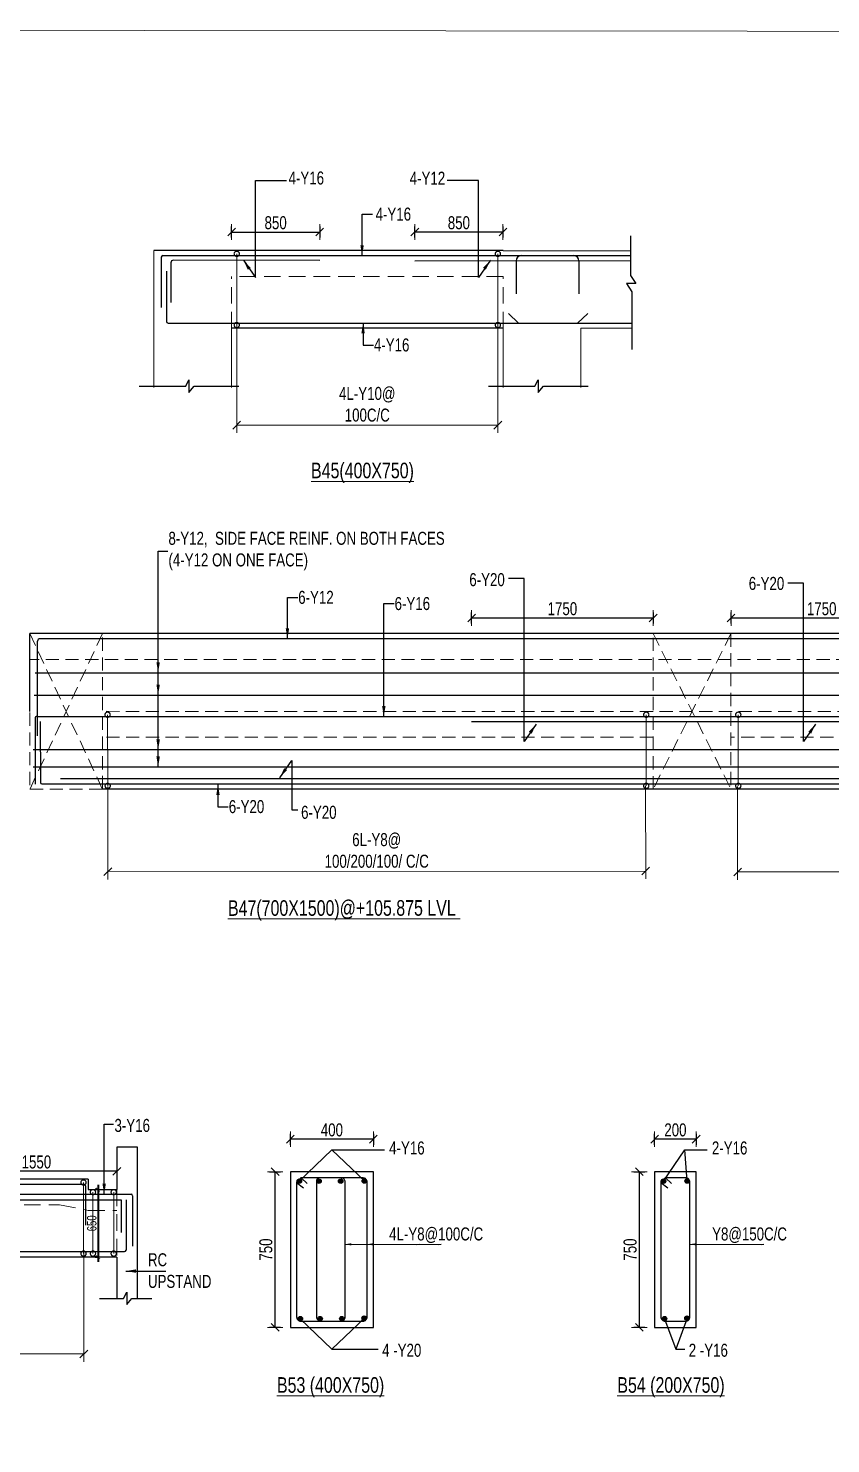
# Model space of a CAD drawing. Header units: millimetres. Extents: x 24879 to 98673, y 1890 to 33226.
# Drawn here: x 83037 to 90771, y 19582 to 33226 of the extents above; entities that cross this region are included whole.
import ezdxf

# ---------------------------------------------------------------- set-up
doc = ezdxf.new("R2010")
doc.units = ezdxf.units.MM
for name, pattern in [('CONTINOUS', [0]), ('CONTINU', [0]), ('HIDDEN', [9.525, 6.35, -3.175])]:
    doc.linetypes.add(name, pattern=pattern)
for name, color, linetype in [('-S-ARROW', 253, 'Continuous'), ('-S-DIM', 3, 'Continuous'), ('-S-MISC', 8, 'Continuous'), ('-STR-BEAM', 4, 'CONTINU'), ('-STR-REINF', 3, 'Continuous'), ('-STR-TEXT', 6, 'Continuous'), ('BEAM', 7, 'Continuous'), ('dim', 8, 'Continuous'), ('rein', 3, 'Continuous'), ('Text', 6, 'Continuous')]:
    doc.layers.add(name, color=color, linetype=linetype)
for name, color, linetype, lineweight in [('-S-STIRUP', 11, 'Continuous', 9), ('-STR-COLUMN', 5, 'HIDDEN', 13), ('-STR-RF-DIM', 252, 'CONTINOUS', 20), ('Elevation-1', 41, 'Continuous', 20), ('S-BEAM-IDEN', 2, 'Continuous', 9), ('SEC TEXT', 9, 'Continuous', 18), ('SLAB LINE', 254, 'HIDDEN', 20), ('STR-BEAM', 2, 'CONTINOUS', 18), ('Wall', 2, 'Continuous', 40)]:
    doc.layers.add(name, color=color, linetype=linetype, lineweight=lineweight)
doc.styles.add('BEAM-LS', font='romans.shx', dxfattribs={"width": 0.8})
doc.styles.add('EL', font='swisscl.ttf')
doc.styles.add('SOBHA', font='swisscl.ttf')
doc.styles.add('sobha.sed', font='swisscl.ttf')
doc.dimstyles.new('S-25', dxfattribs={"dimscale": 25, "dimtxt": 2.5, "dimasz": 1.5, "dimexe": 0.25, "dimexo": 0.5, "dimgap": 0.1, "dimtad": 0, "dimdec": 0, "dimrnd": 0.0005, "dimzin": 0, "dimdsep": 46, "dimtxsty": 'SOBHA', "dimblk": 'OBLIQUE', "dimcen": 0.09, "dimclrd": 8, "dimclre": 8, "dimclrt": 6, "dimadec": 0, "dimazin": 0, "dimtfac": 1, "dimtdec": 0, "dimtofl": 0, "dimtmove": 0, "dimatfit": 3, "dimfxl": 0.18, "dimtolj": 1, "dimtzin": 0, "dimlwd": -1, "dimlwe": -1, "dimarcsym": 0})
doc.dimstyles.new('S-25L', dxfattribs={"dimscale": 25, "dimtxt": 2.5, "dimasz": 2.5, "dimexe": 1.5, "dimexo": 1.5, "dimgap": 0.2, "dimtad": 0, "dimdec": 0, "dimrnd": 0.0005, "dimzin": 0, "dimdsep": 46, "dimtxsty": 'sobha.sed', "dimblk": 'OBLIQUE', "dimcen": 0.09, "dimdle": 1.5, "dimclrd": 8, "dimclre": 8, "dimclrt": 6, "dimadec": 0, "dimazin": 0, "dimtfac": 1, "dimtdec": 0, "dimtofl": 0, "dimtmove": 1, "dimatfit": 3, "dimfxl": 0.18, "dimtolj": 1, "dimtzin": 0, "dimlwd": -1, "dimlwe": -1, "dimarcsym": 0})
doc.dimstyles.new('S-30', dxfattribs={"dimscale": 30, "dimtxt": 3, "dimasz": 1.25, "dimexe": 1, "dimexo": 0, "dimgap": 0.5, "dimtad": 1, "dimdec": 0, "dimrnd": 0.0005, "dimzin": 0, "dimdsep": 46, "dimtxsty": 'EL', "dimblk": 'ARCHTICK', "dimcen": 0.09, "dimdle": 1.5, "dimclrd": 251, "dimclre": 251, "dimclrt": 6, "dimadec": 0, "dimazin": 0, "dimtfac": 1, "dimtdec": 0, "dimtofl": 0, "dimtmove": 0, "dimatfit": 3, "dimfxl": 2, "dimtolj": 1, "dimtzin": 0, "dimlwd": -1, "dimlwe": -1, "dimarcsym": 0})
doc.dimstyles.new('S-50', dxfattribs={"dimscale": 50, "dimtxt": 2.5, "dimasz": 1.25, "dimexe": 1, "dimexo": 1, "dimgap": 0.5, "dimtad": 1, "dimdec": 0, "dimrnd": 0.0005, "dimzin": 0, "dimdsep": 46, "dimtxsty": 'EL', "dimblk": 'ARCHTICK', "dimcen": 0.09, "dimdle": 1.5, "dimclrd": 251, "dimclre": 251, "dimclrt": 6, "dimadec": 0, "dimazin": 0, "dimtfac": 1, "dimtdec": 0, "dimtofl": 0, "dimtmove": 0, "dimatfit": 3, "dimfxl": 2, "dimtolj": 1, "dimtzin": 0, "dimlwd": -1, "dimlwe": -1, "dimarcsym": 0})
doc.dimstyles.new('S-DIM50', dxfattribs={"dimscale": 50, "dimtxt": 2.5, "dimasz": 1.2, "dimexe": 1.5, "dimexo": 1, "dimgap": 0.5, "dimtad": 1, "dimdec": 0, "dimdsep": 46, "dimtxsty": 'sobha.sed', "dimblk": 'OBLIQUE', "dimcen": 0, "dimdle": 0.75, "dimclrd": 8, "dimclre": 8, "dimclrt": 6, "dimazin": 2, "dimtfac": 1, "dimtdec": 0, "dimtix": 1, "dimtmove": 2, "dimatfit": 3, "dimfxl": 1, "dimtolj": 1, "dimlwd": -1, "dimlwe": 9, "dimarcsym": 0})
doc.dimstyles.new('STIRUP', dxfattribs={"dimscale": 50, "dimtxt": 2.5, "dimasz": 2.2, "dimexe": 0, "dimexo": 0, "dimgap": 0.5, "dimtad": 0, "dimdec": 0, "dimzin": 0, "dimdsep": 46, "dimtxsty": 'BEAM-LS', "dimblk": 'DOTSMALL', "dimcen": 0.09, "dimclrd": 256, "dimclre": 256, "dimclrt": 256, "dimadec": 5, "dimazin": 0, "dimtfac": 1, "dimtdec": 0, "dimtofl": 0, "dimtmove": 0, "dimatfit": 3, "dimldrblk": 'DOTSMALL', "dimfxl": 0, "dimfxlon": 1, "dimtolj": 1, "dimtzin": 0, "dimlwd": -1, "dimlwe": -1, "dimarcsym": 0})

# ---------------------------------------------------------------- blocks, each defined once
blk = doc.blocks.new('_DotSmall')
at = {"color": 0, "linetype": 'ByBlock', "const_width": 0.5}
blk.add_lwpolyline([(-0.0625, 0, 1), (0.0625, 0, 1)], format="xyb", close=True, dxfattribs=at)
blk = doc.blocks.new('*D248')
at = {"layer": '-S-STIRUP', "ltscale": 100, "transparency": 16777216}
blk.add_line((85046, 30365), (85046, 31052), dxfattribs=at)
at = {"layer": '-S-STIRUP', "linetype": 'CONTINU', "ltscale": 100, "transparency": 16777216, "xscale": 100, "yscale": 100, "zscale": 100}
for p, rotation in [((85046, 31052), 90), ((85046, 30365), 270)]:
    blk.add_blockref('_DotSmall', p, dxfattribs=dict(at, rotation=rotation))
blk = doc.blocks.new('_Oblique')
at = {"color": 0, "linetype": 'ByBlock', "lineweight": -2}
for p, q in [((-0.5, -0.5), (0.5, 0.5)), ((0, 0.71), (0, -0.71))]:
    blk.add_line(p, q, dxfattribs=at)
blk = doc.blocks.new('*D249')
at = {"layer": '-STR-RF-DIM', "color": 8, "linetype": 'Continuous', "lineweight": 9, "transparency": 16777216}
for p, q in [((85046, 30446), (85046, 29325)), ((87562, 30385), (87562, 29325))]:
    blk.add_line(p, q, dxfattribs=at)
at = {"layer": '-STR-RF-DIM', "color": 8, "linetype": 'Continuous', "transparency": 16777216}
blk.add_line((85045, 29400), (87563, 29400), dxfattribs=at)
at = {"layer": '-STR-RF-DIM', "color": 8, "transparency": 16777216, "xscale": 75, "yscale": 75, "zscale": 75, "rotation": 180}
blk.add_blockref('_Oblique', (85046, 29400), dxfattribs=at)
at = {"layer": '-STR-RF-DIM', "color": 8, "transparency": 16777216, "xscale": 75, "yscale": 75, "zscale": 75}
blk.add_blockref('_Oblique', (87562, 29400), dxfattribs=at)
at = {"layer": '-STR-RF-DIM', "color": 6, "transparency": 16777216, "insert": (86304, 29601), "char_height": 125, "attachment_point": 5, "style": 'sobha.sed'}
blk.add_mtext('\\A1;4L-Y10@\\P100C/C', dxfattribs=at)
blk = doc.blocks.new('*D250')
at = {"layer": '-S-STIRUP', "ltscale": 100, "transparency": 16777216}
blk.add_line((87563, 30365), (87563, 31052), dxfattribs=at)
at = {"layer": '-S-STIRUP', "linetype": 'CONTINU', "ltscale": 100, "transparency": 16777216, "xscale": 100, "yscale": 100, "zscale": 100}
for p, rotation in [((87563, 31052), 90), ((87563, 30365), 270)]:
    blk.add_blockref('_DotSmall', p, dxfattribs=dict(at, rotation=rotation))
blk = doc.blocks.new('*D251')
at = {"layer": '-S-DIM', "color": 8, "linetype": 'Continuous', "transparency": 16777216}
blk.add_line((84995, 31262), (85847, 31262), dxfattribs=at)
at = {"layer": '-S-DIM', "color": 8, "linetype": 'Continuous', "lineweight": 9, "transparency": 16777216}
for p, q in [((84996, 31187), (84996, 31337)), ((85846, 31187), (85846, 31337))]:
    blk.add_line(p, q, dxfattribs=at)
at = {"layer": '-S-DIM', "color": 8, "transparency": 16777216, "xscale": 75, "yscale": 75, "zscale": 75, "rotation": 180}
blk.add_blockref('_Oblique', (84996, 31262), dxfattribs=at)
at = {"layer": '-S-DIM', "color": 8, "transparency": 16777216, "xscale": 75, "yscale": 75, "zscale": 75}
blk.add_blockref('_Oblique', (85846, 31262), dxfattribs=at)
at = {"layer": '-S-DIM', "color": 6, "transparency": 16777216, "insert": (85421, 31351), "char_height": 125, "attachment_point": 5, "style": 'sobha.sed'}
blk.add_mtext('\\A1;850', dxfattribs=at)
blk = doc.blocks.new('*D252')
at = {"layer": '-S-DIM', "color": 8, "linetype": 'Continuous', "transparency": 16777216}
blk.add_line((87613, 31262), (86762, 31262), dxfattribs=at)
at = {"layer": '-S-DIM', "color": 8, "linetype": 'Continuous', "lineweight": 9, "transparency": 16777216}
for p, q in [((86763, 31187), (86763, 31337)), ((87612, 31187), (87612, 31337))]:
    blk.add_line(p, q, dxfattribs=at)
at = {"layer": '-S-DIM', "color": 8, "transparency": 16777216, "xscale": 75, "yscale": 75, "zscale": 75, "rotation": 180}
blk.add_blockref('_Oblique', (86763, 31262), dxfattribs=at)
at = {"layer": '-S-DIM', "color": 8, "transparency": 16777216, "xscale": 75, "yscale": 75, "zscale": 75}
blk.add_blockref('_Oblique', (87612, 31262), dxfattribs=at)
at = {"layer": '-S-DIM', "color": 6, "transparency": 16777216, "insert": (87187, 31351), "char_height": 125, "attachment_point": 5, "style": 'sobha.sed'}
blk.add_mtext('\\A1;850', dxfattribs=at)
blk = doc.blocks.new('_ArchTick')
at = {"color": 0, "linetype": 'ByBlock', "const_width": 0.15}
blk.add_lwpolyline([(-0.5, -0.5), (0.5, 0.5)], dxfattribs=at)
blk = doc.blocks.new('*D254')
at = {"layer": '-STR-RF-DIM', "color": 8, "linetype": 'Continuous', "lineweight": 9, "transparency": 16777216}
for p, q in [((83802, 25917), (83803, 25022)), ((88987, 25923), (88988, 25027))]:
    blk.add_line(p, q, dxfattribs=at)
at = {"layer": '-STR-RF-DIM', "color": 8, "linetype": 'Continuous', "transparency": 16777216}
blk.add_line((83802, 25097), (88989, 25102), dxfattribs=at)
at = {"layer": '-STR-RF-DIM', "color": 8, "transparency": 16777216, "xscale": 75, "yscale": 75, "zscale": 75}
for p, rotation in [((83803, 25097), 180.0576098805923), ((88988, 25102), 0.0576098805923454)]:
    blk.add_blockref('_Oblique', p, dxfattribs=dict(at, rotation=rotation))
at = {"layer": '-STR-RF-DIM', "color": 6, "transparency": 16777216, "insert": (86395, 25300), "char_height": 125, "attachment_point": 5, "rotation": 0.0576, "style": 'sobha.sed'}
blk.add_mtext('\\A1;6L-Y8@\\P100/200/100/ C/C', dxfattribs=at)
blk = doc.blocks.new('*D255')
at = {"layer": '-S-STIRUP', "ltscale": 100, "transparency": 16777216}
blk.add_line((83802, 25923), (83801, 26609), dxfattribs=at)
at = {"layer": '-S-STIRUP', "linetype": 'CONTINU', "ltscale": 100, "transparency": 16777216, "xscale": 100, "yscale": 100, "zscale": 100}
for p, rotation in [((83801, 26609), 90.05760988059193), ((83802, 25923), 270.0576098805919)]:
    blk.add_blockref('_DotSmall', p, dxfattribs=dict(at, rotation=rotation))
blk = doc.blocks.new('*D256')
at = {"layer": '-S-DIM', "color": 8, "linetype": 'Continuous', "lineweight": 9, "transparency": 16777216}
for p, q in [((87310, 27466), (87310, 27616)), ((89060, 27466), (89060, 27616))]:
    blk.add_line(p, q, dxfattribs=at)
at = {"layer": '-S-DIM', "color": 8, "linetype": 'Continuous', "transparency": 16777216}
blk.add_line((89060, 27541), (87309, 27541), dxfattribs=at)
at = {"layer": '-S-DIM', "color": 8, "transparency": 16777216, "xscale": 75, "yscale": 75, "zscale": 75, "rotation": 180}
blk.add_blockref('_Oblique', (87310, 27541), dxfattribs=at)
at = {"layer": '-S-DIM', "color": 8, "transparency": 16777216, "xscale": 75, "yscale": 75, "zscale": 75}
blk.add_blockref('_Oblique', (89060, 27541), dxfattribs=at)
at = {"layer": '-S-DIM', "color": 6, "transparency": 16777216, "insert": (88185, 27630), "char_height": 125, "attachment_point": 5, "style": 'sobha.sed'}
blk.add_mtext('\\A1;1750', dxfattribs=at)
blk = doc.blocks.new('*D257')
at = {"layer": '-S-DIM', "color": 8, "linetype": 'Continuous', "lineweight": 9, "transparency": 16777216}
for p, q in [((89810, 27466), (89810, 27616)), ((91559, 27466), (91559, 27616))]:
    blk.add_line(p, q, dxfattribs=at)
at = {"layer": '-S-DIM', "color": 8, "linetype": 'Continuous', "transparency": 16777216}
blk.add_line((91560, 27541), (89809, 27541), dxfattribs=at)
at = {"layer": '-S-DIM', "color": 8, "transparency": 16777216, "xscale": 75, "yscale": 75, "zscale": 75, "rotation": 180}
blk.add_blockref('_Oblique', (89810, 27541), dxfattribs=at)
at = {"layer": '-S-DIM', "color": 8, "transparency": 16777216, "xscale": 75, "yscale": 75, "zscale": 75}
blk.add_blockref('_Oblique', (91559, 27541), dxfattribs=at)
at = {"layer": '-S-DIM', "color": 6, "transparency": 16777216, "insert": (90684, 27630), "char_height": 125, "attachment_point": 5, "style": 'sobha.sed'}
blk.add_mtext('\\A1;1750', dxfattribs=at)
blk = doc.blocks.new('*D258')
at = {"layer": '-S-STIRUP', "ltscale": 100, "transparency": 16777216}
blk.add_line((88993, 25923), (88993, 26609), dxfattribs=at)
at = {"layer": '-S-STIRUP', "linetype": 'CONTINU', "ltscale": 100, "transparency": 16777216, "xscale": 100, "yscale": 100, "zscale": 100}
for p, rotation in [((88993, 26609), 90.05760988059193), ((88993, 25923), 270.0576098805919)]:
    blk.add_blockref('_DotSmall', p, dxfattribs=dict(at, rotation=rotation))
blk = doc.blocks.new('*D259')
at = {"layer": '-S-STIRUP', "ltscale": 100, "transparency": 16777216}
blk.add_line((89880, 25923), (89880, 26609), dxfattribs=at)
at = {"layer": '-S-STIRUP', "linetype": 'CONTINU', "ltscale": 100, "transparency": 16777216, "xscale": 100, "yscale": 100, "zscale": 100}
for p, rotation in [((89880, 26609), 90.05760988059193), ((89880, 25923), 270.0576098805919)]:
    blk.add_blockref('_DotSmall', p, dxfattribs=dict(at, rotation=rotation))
blk = doc.blocks.new('*D260')
at = {"layer": '-STR-RF-DIM', "color": 8, "linetype": 'Continuous', "lineweight": 9, "transparency": 16777216}
for p, q in [((89873, 25917), (89874, 25018)), ((96447, 25919), (96448, 25024))]:
    blk.add_line(p, q, dxfattribs=at)
at = {"layer": '-STR-RF-DIM', "color": 8, "linetype": 'Continuous', "transparency": 16777216}
blk.add_line((89873, 25093), (96448, 25099), dxfattribs=at)
at = {"layer": '-STR-RF-DIM', "color": 8, "transparency": 16777216, "xscale": 75, "yscale": 75, "zscale": 75}
for p, rotation in [((89874, 25093), 180.0576098805923), ((96448, 25099), 0.0576098805923454)]:
    blk.add_blockref('_Oblique', p, dxfattribs=dict(at, rotation=rotation))
at = {"layer": '-STR-RF-DIM', "color": 6, "transparency": 16777216, "insert": (93161, 25297), "char_height": 125, "attachment_point": 5, "rotation": 0.0576, "style": 'sobha.sed'}
blk.add_mtext('\\A1;6L-Y10@\\P100/200/100/ C/C', dxfattribs=at)
blk = doc.blocks.new('*D272')
at = {"layer": '-STR-RF-DIM', "color": 8, "linetype": 'Continuous', "lineweight": 9, "transparency": 16777216}
for p, q in [((83572, 21447), (83572, 20372)), ((80670, 21414), (80670, 20372))]:
    blk.add_line(p, q, dxfattribs=at)
at = {"layer": '-STR-RF-DIM', "color": 8, "linetype": 'Continuous', "transparency": 16777216}
blk.add_line((80670, 20447), (83573, 20447), dxfattribs=at)
at = {"layer": '-STR-RF-DIM', "color": 8, "transparency": 16777216, "xscale": 75, "yscale": 75, "zscale": 75, "rotation": 180}
blk.add_blockref('_Oblique', (80670, 20447), dxfattribs=at)
at = {"layer": '-STR-RF-DIM', "color": 8, "transparency": 16777216, "xscale": 75, "yscale": 75, "zscale": 75}
blk.add_blockref('_Oblique', (83572, 20447), dxfattribs=at)
at = {"layer": '-STR-RF-DIM', "color": 6, "transparency": 16777216, "insert": (82121, 20648), "char_height": 125, "attachment_point": 5, "style": 'sobha.sed'}
blk.add_mtext('\\A1;3L-Y8@\\P200C/C', dxfattribs=at)
blk = doc.blocks.new('*D276')
at = {"layer": 'Wall', "color": 251, "linetype": 'Continuous', "ltscale": 10, "transparency": 16777216}
for p, q in [((83719, 22031), (83680, 22031)), ((83710, 22076), (83710, 21336)), ((83719, 21381), (83680, 21381))]:
    blk.add_line(p, q, dxfattribs=at)
at = {"layer": 'Wall', "color": 251, "ltscale": 10, "transparency": 16777216, "xscale": 37.5, "yscale": 37.5, "zscale": 37.5}
for p, rotation in [((83710, 22031), 90), ((83710, 21381), 270)]:
    blk.add_blockref('_ArchTick', p, dxfattribs=dict(at, rotation=rotation))
at = {"layer": 'Wall', "color": 6, "ltscale": 10, "transparency": 16777216, "insert": (83649, 21706), "char_height": 90, "attachment_point": 5, "rotation": 90, "style": 'EL'}
blk.add_mtext('\\A1;650', dxfattribs=at)
blk = doc.blocks.new('*D277')
at = {"layer": '-S-STIRUP', "ltscale": 100, "transparency": 16777216}
blk.add_line((83569, 21414), (83569, 22100), dxfattribs=at)
at = {"layer": '-S-STIRUP', "linetype": 'CONTINU', "ltscale": 100, "transparency": 16777216, "xscale": 100, "yscale": 100, "zscale": 100}
for p, rotation in [((83569, 22100), 90), ((83569, 21414), 270)]:
    blk.add_blockref('_DotSmall', p, dxfattribs=dict(at, rotation=rotation))
blk = doc.blocks.new('*D278')
at = {"layer": '-S-STIRUP', "ltscale": 100, "transparency": 16777216}
blk.add_line((83660, 21414), (83660, 22007), dxfattribs=at)
at = {"layer": '-S-STIRUP', "linetype": 'CONTINU', "ltscale": 100, "transparency": 16777216, "xscale": 100, "yscale": 100, "zscale": 100}
for p, rotation in [((83660, 22007), 90), ((83660, 21414), 270)]:
    blk.add_blockref('_DotSmall', p, dxfattribs=dict(at, rotation=rotation))
blk = doc.blocks.new('*D279')
at = {"layer": '-S-STIRUP', "ltscale": 100, "transparency": 16777216}
blk.add_line((83860, 21414), (83860, 22007), dxfattribs=at)
at = {"layer": '-S-STIRUP', "linetype": 'CONTINU', "ltscale": 100, "transparency": 16777216, "xscale": 100, "yscale": 100, "zscale": 100}
for p, rotation in [((83860, 22007), 90), ((83860, 21414), 270)]:
    blk.add_blockref('_DotSmall', p, dxfattribs=dict(at, rotation=rotation))
blk = doc.blocks.new('*D321')
at = {"layer": '-S-DIM', "color": 8, "linetype": 'Continuous', "lineweight": 9, "transparency": 16777216}
for p, q in [((82341, 22133), (82341, 22283)), ((83890, 22133), (83890, 22283))]:
    blk.add_line(p, q, dxfattribs=at)
at = {"layer": '-S-DIM', "color": 8, "linetype": 'Continuous', "transparency": 16777216}
blk.add_line((83891, 22208), (82340, 22208), dxfattribs=at)
at = {"layer": '-S-DIM', "color": 8, "transparency": 16777216, "xscale": 75, "yscale": 75, "zscale": 75, "rotation": 180}
blk.add_blockref('_Oblique', (82341, 22208), dxfattribs=at)
at = {"layer": '-S-DIM', "color": 8, "transparency": 16777216, "xscale": 75, "yscale": 75, "zscale": 75}
blk.add_blockref('_Oblique', (83890, 22208), dxfattribs=at)
at = {"layer": '-S-DIM', "color": 6, "transparency": 16777216, "insert": (83115, 22297), "char_height": 125, "attachment_point": 5, "style": 'sobha.sed'}
blk.add_mtext('\\A1;1550', dxfattribs=at)
blk = doc.blocks.new('*D327')
at = {"layer": '-S-DIM', "color": 8, "linetype": 'Continuous', "transparency": 16777216}
blk.add_line((89475, 22517), (89073, 22517), dxfattribs=at)
at = {"layer": '-S-DIM', "color": 8, "linetype": 'Continuous', "lineweight": 9, "transparency": 16777216}
for p, q in [((89074, 22442), (89074, 22592)), ((89474, 22442), (89474, 22592))]:
    blk.add_line(p, q, dxfattribs=at)
at = {"layer": '-S-DIM', "color": 8, "transparency": 16777216, "xscale": 75, "yscale": 75, "zscale": 75, "rotation": 180}
blk.add_blockref('_Oblique', (89074, 22517), dxfattribs=at)
at = {"layer": '-S-DIM', "color": 8, "transparency": 16777216, "xscale": 75, "yscale": 75, "zscale": 75}
blk.add_blockref('_Oblique', (89474, 22517), dxfattribs=at)
at = {"layer": '-S-DIM', "color": 6, "transparency": 16777216, "insert": (89274, 22606), "char_height": 125, "attachment_point": 5, "style": 'sobha.sed'}
blk.add_mtext('\\A1;200', dxfattribs=at)
blk = doc.blocks.new('*D328')
at = {"layer": '-S-DIM', "color": 8, "linetype": 'Continuous', "lineweight": 9, "transparency": 16777216}
for p, q in [((89002, 22203), (88852, 22203)), ((89002, 20703), (88852, 20703))]:
    blk.add_line(p, q, dxfattribs=at)
at = {"layer": '-S-DIM', "color": 8, "linetype": 'Continuous', "transparency": 16777216}
blk.add_line((88927, 20703), (88927, 22204), dxfattribs=at)
at = {"layer": '-S-DIM', "color": 8, "transparency": 16777216, "xscale": 75, "yscale": 75, "zscale": 75}
for p, rotation in [((88927, 22203), 90), ((88927, 20703), 270)]:
    blk.add_blockref('_Oblique', p, dxfattribs=dict(at, rotation=rotation))
at = {"layer": '-S-DIM', "color": 6, "transparency": 16777216, "insert": (88838, 21453), "char_height": 125, "attachment_point": 5, "rotation": 90, "style": 'sobha.sed'}
blk.add_mtext('\\A1;750', dxfattribs=at)
blk = doc.blocks.new('*D34')
at = {"layer": '-S-DIM', "color": 8, "linetype": 'Continuous', "transparency": 16777216}
blk.add_line((86364, 22517), (85562, 22517), dxfattribs=at)
at = {"layer": '-S-DIM', "color": 8, "linetype": 'Continuous', "lineweight": 9, "transparency": 16777216}
for p, q in [((85563, 22442), (85563, 22592)), ((86363, 22442), (86363, 22592))]:
    blk.add_line(p, q, dxfattribs=at)
at = {"layer": '-S-DIM', "color": 8, "transparency": 16777216, "xscale": 75, "yscale": 75, "zscale": 75, "rotation": 180}
blk.add_blockref('_Oblique', (85563, 22517), dxfattribs=at)
at = {"layer": '-S-DIM', "color": 8, "transparency": 16777216, "xscale": 75, "yscale": 75, "zscale": 75}
blk.add_blockref('_Oblique', (86363, 22517), dxfattribs=at)
at = {"layer": '-S-DIM', "color": 6, "transparency": 16777216, "insert": (85963, 22606), "char_height": 125, "attachment_point": 5, "style": 'sobha.sed'}
blk.add_mtext('\\A1;400', dxfattribs=at)
blk = doc.blocks.new('*D35')
at = {"layer": '-S-DIM', "color": 8, "linetype": 'Continuous', "lineweight": 9, "transparency": 16777216}
for p, q in [((85491, 22203), (85341, 22203)), ((85491, 20703), (85341, 20703))]:
    blk.add_line(p, q, dxfattribs=at)
at = {"layer": '-S-DIM', "color": 8, "linetype": 'Continuous', "transparency": 16777216}
blk.add_line((85416, 20703), (85416, 22204), dxfattribs=at)
at = {"layer": '-S-DIM', "color": 8, "transparency": 16777216, "xscale": 75, "yscale": 75, "zscale": 75}
for p, rotation in [((85416, 22203), 90), ((85416, 20703), 270)]:
    blk.add_blockref('_Oblique', p, dxfattribs=dict(at, rotation=rotation))
at = {"layer": '-S-DIM', "color": 6, "transparency": 16777216, "insert": (85327, 21453), "char_height": 125, "attachment_point": 5, "rotation": 90, "style": 'sobha.sed'}
blk.add_mtext('\\A1;750', dxfattribs=at)

msp = doc.modelspace()

# ---------------------------------------------------------------- hatches: boundary and pattern name
at = {"layer": 'rein', "ltscale": 3000}
for points in [[(85670.4, 22112.4, -1), (85626.8, 22112.4, -1)], [(85861.1, 22112.4, -1), (85817.5, 22112.4, -1)], [(86069.9, 22112.4, -1), (86026.3, 22112.4, -1)], [(86298.3, 22114.2, -1), (86254.7, 22114.2, -1)], [(89181.2, 22112.4, -1), (89137.6, 22112.4, -1)], [(89409, 22114.2, -1), (89365.4, 22114.2, -1)], [(85680.4, 20786.3, -1), (85636.8, 20786.3, -1)], [(85871.1, 20786.3, -1), (85827.5, 20786.3, -1)], [(86079.9, 20786.3, -1), (86036.4, 20786.3, -1)], [(86296.3, 20792.2, -1), (86252.7, 20792.2, -1)], [(89191.2, 20786.3, -1), (89147.6, 20786.3, -1)], [(89407.1, 20792.2, -1), (89363.5, 20792.2, -1)]]:
    msp.add_hatch(color=256, dxfattribs=at).paths.add_polyline_path(points)

# ---------------------------------------------------------------- linework, layer by layer
at = {"layer": '-S-MISC', "linetype": 'ByBlock', "ltscale": 1000}
for p, q in [((88842.4, 31225.8), (88842.4, 30842.1)), ((88842.4, 30842.1), (88893.4, 30766.9)), ((88893.4, 30766.9), (88802, 30766.9)), ((88802, 30766.9), (88853.1, 30686.4)), ((88853.1, 30686.4), (88853.1, 30130.8))]:
    msp.add_line(p, q, dxfattribs=at)
for points in [[(84105.4, 29776.7), (84553.9, 29777.1), (84584.8, 29836.7), (84584.8, 29716.6), (84634.6, 29777.1), (85065.5, 29777.1)], [(87471.8, 29776.7), (87920.4, 29777.1), (87951.2, 29836.7), (87951.2, 29716.6), (88001.1, 29777.1), (88432, 29777.1)], [(83724, 20981), (83954.7, 20982.9), (83985.6, 21042.5), (83985.6, 20922.4), (84035.4, 20982.9), (84228.2, 20982.9)]]:
    msp.add_lwpolyline(points, dxfattribs=at)
at = {"layer": '-STR-BEAM'}
for p, q in [((87612.4, 31084.8, 0), (84246, 31083.5)), ((87612.4, 31084.8), (88842.4, 31082.1)), ((87612.4, 30334.8, 0), (84996, 30334.8, 0)), ((97238, 27390.8, 0), (83051.7, 27391.7, 0)), ((83051.7, 26641.3), (83051.7, 27391.7)), ((96488.6, 25890.9, 0), (83752.3, 25891.6, 0)), ((84090.5, 22439.5), (83890.5, 22439.5)), ((83890.5, 22439.5), (83890.5, 22031.2)), ((84090.5, 20982.9), (84090.5, 22439.5)), ((83614.2, 22131.2), (80614.2, 22131.2, 0)), ((83614.2, 22131.2), (83614.2, 22031.2)), ((83614.2, 22031.2), (83890.5, 22031.2)), ((83890.5, 21380.9), (80614.2, 21381.2, 0)), ((83890.5, 21380.9), (83890.5, 20982.3))]:
    msp.add_line(p, q, dxfattribs=at)
at = {"layer": '-STR-COLUMN', "linetype": 'Continuous', "ltscale": 10}
for p, q in [((84246, 31082.1), (84246, 31084.8)), ((84246, 31082.1), (84246, 29763.9)), ((84996, 29763.9), (84996, 30334.8, 0)), ((87612.4, 30334.8), (87612.4, 29763.9)), ((88362.4, 29763.9), (88362.4, 30334.8)), ((88362.4, 30334.8), (88853.1, 30334.8))]:
    msp.add_line(p, q, dxfattribs=at)
at = {"layer": '-STR-REINF', "ltscale": 10}
for p, q in [((84318.6, 31019.8, 0), (84318.6, 30534.2, 0)), ((84333.6, 31034.8, 0), (88842.4, 31034.8, 0)), ((85846.4, 30987.8, 0), (84435.7, 30990.2, 0)), ((86762.1, 30983.8, 0), (88842.4, 30986.3, 0)), ((87738.1, 30984.8, 0), (87738.1, 30664.8, 0)), ((87788.1, 31034.8, 0), (87857.1, 31034.8, 0)), ((88279.6, 31034.8, 0), (88294.1, 31034.8, 0)), ((88344.1, 30984.8, 0), (88344.1, 30664.8, 0)), ((84368.6, 30885.5, 0), (84368.6, 30399.8, 0)), ((84410.7, 30965.2), (84410.7, 30583.6)), ((87664.1, 30475.9), (87762.5, 30384.8, 0)), ((88429.9, 30475.9), (88331.5, 30384.8, 0)), ((83125.6, 26404.8), (83125.6, 27316.7)), ((97163, 27340.8), (83150.6, 27341.7, 0)), ((83102.4, 26576.4, 0), (83102.9, 25940.7, 0)), ((83117.4, 26591.4, 0), (97188, 26593.7, 0)), ((83152.5, 26542.1, 0), (83152.9, 25956.4, 0)), ((87309.6, 26542.2, 0), (91559.2, 26542.2, 0)), ((83167.9, 25941.5, 0), (97138, 25943.6, 0)), ((83348.5, 25994, 0), (96797.5, 25996.1, 0)), ((73098.8, 22083.3, 0), (83573.2, 22083.3, 0)), ((82337.6, 21987.4, 0), (84027.2, 21987.4, 0)), ((83589.2, 22067.3), (83589.2, 21689.6)), ((84042.2, 21972.4, 0), (84042.2, 21486.7, 0)), ((83978.9, 21934, 0), (83978.9, 21448.3, 0)), ((73148.8, 21433.3, 0), (83963.9, 21433.3, 0))]:
    msp.add_line(p, q, dxfattribs=at)
at = {"layer": '-STR-REINF', "color": 30, "linetype": 'Continuous', "ltscale": 10}
for p, q in [((83101.9, 27013.8, 0), (97202.8, 27013.8, 0)), ((83092, 26798.7, 0), (97202.8, 26798.7, 0)), ((83085.3, 26274.9, 0), (97043.9, 26274.9, 0)), ((83085.3, 26106.9, 0), (97076, 26106.9, 0))]:
    msp.add_line(p, q, dxfattribs=at)
at = {"layer": '-STR-REINF', "ltscale": 10}
msp.add_lwpolyline([(83936.5, 21616), (83936.5, 21929.6), (82340.5, 21930.8)], dxfattribs=at)
msp.add_polyline3d([(84383.6, 30384.8, 0), (88853.1, 30384.8, 0)], dxfattribs=at)
for centre, radius, start, end in [((84333.6, 31019.8, 0), 15, 90, 180), ((84435.7, 30965.2, 0), 25, 89.90027, 180), ((84383.6, 30399.8, 0), 15, 180, 270), ((83150.6, 27316.7, 0), 25, 89.9965, 180), ((83117.4, 26576.4, 0), 15, 90.05761, 180.05761), ((83167.9, 25956.5, 0), 15, 180.05761, 270.05761), ((84027.2, 21972.4, 0), 15, 0, 90), ((83963.9, 21448.3, 0), 15, 270, 0)]:
    msp.add_arc(centre, radius, start, end, dxfattribs=at)
at = {"layer": '-STR-REINF', "ltscale": 10, "extrusion": (3.57164e-09, 0, 1)}
msp.add_arc((87788.1, 30984.8, 0), 50, 90, 180, dxfattribs=at)
at = {"layer": '-STR-REINF', "ltscale": 10, "extrusion": (-2.99742e-08, 0, 1)}
msp.add_arc((88294.1, 30984.8, 0), 50, 0, 90, dxfattribs=at)
at = {"layer": '-STR-REINF', "ltscale": 10, "extrusion": (4.40618e-09, 0, 1)}
msp.add_arc((83573.2, 22067.3, 0), 16, 0, 90, dxfattribs=at)
at = {"layer": 'BEAM', "ltscale": 0.05, "elevation": 357173.2}
for points in [[(85563.2, 20703.3), (86363.2, 20703.3), (86363.2, 22203.3), (85563.2, 22203.3)], [(89074, 20703.3), (89474, 20703.3), (89474, 22203.3), (89074, 22203.3)]]:
    msp.add_lwpolyline(points, close=True, dxfattribs=at)
at = {"layer": 'Elevation-1', "color": 6, "ltscale": 20}
msp.add_lwpolyline([(63838.2, 33225.9), (98672.8, 33187.9), (98672.8, 5937.4), (63838.2, 5975.4)], close=True, dxfattribs=at)
at = {"layer": 'rein', "ltscale": 3000}
for p, q in [((85667.9, 22143.3, 357173.2), (85724.5, 22090.6, 357173.2)), ((89178.7, 22143.3, 357173.2), (89235.3, 22090.6, 357173.2)), ((85623.2, 22099.2, 357173.2), (85690.5, 22046.6, 357173.2)), ((89134, 22099.2, 357173.2), (89201.3, 22046.6, 357173.2))]:
    msp.add_line(p, q, dxfattribs=at)
at = {"layer": 'rein', "ltscale": 3000, "elevation": 357173.2}
for points in [[(85663.2, 20763.3), (86263.2, 20763.3, 0.4142136), (86303.2, 20803.3), (86303.2, 22103.3, 0.4142136), (86263.2, 22143.3), (85663.2, 22143.3), (85623.2, 22103.3), (85623.2, 20803.3, 0.4142136)], [(85854.5, 20763.3), (86051.5, 20763.3, 0.4142136), (86091.5, 20803.3), (86091.5, 22103.3, 0.4142136), (86051.5, 22143.3), (85839.5, 22143.3, 0.4142136), (85814.5, 22118.3), (85814.5, 20803.3, 0.4142136)], [(89174, 20763.3), (89374, 20763.3, 0.4142136), (89414, 20803.3), (89414, 22103.3, 0.4142136), (89374, 22143.3), (89174, 22143.3), (89134, 22103.3), (89134, 20803.3, 0.4142136)]]:
    msp.add_lwpolyline(points, format="xyb", close=True, dxfattribs=at)
at = {"layer": 'rein', "ltscale": 3000}
for centre in [(85648.6, 22112.4, 357173.2), (85839.3, 22112.4, 357173.2), (86048.1, 22112.4, 357173.2), (86276.5, 22114.2, 357173.2), (89159.4, 22112.4, 357173.2), (89387.2, 22114.2, 357173.2), (85658.6, 20786.3, 357173.2), (85849.3, 20786.3, 357173.2), (86058.2, 20786.3, 357173.2), (86274.5, 20792.2, 357173.2), (89169.4, 20786.3, 357173.2), (89385.3, 20792.2, 357173.2)]:
    msp.add_circle(centre, 21.8, dxfattribs=at)
at = {"layer": 'S-BEAM-IDEN', "color": 9, "linetype": 'HIDDEN', "ltscale": 20}
for p, q in [((83051.4, 27391.5, 0), (83752.3, 25891.6, 0)), ((83751.4, 27391.8, 0), (83052.3, 25891.3)), ((89809.6, 27391.3, 0), (89059.5, 25891.2, 0)), ((89059.6, 27391.3, 0), (89809.6, 25891.2, 0)), ((97238, 27140.8, 0), (83051.7, 27141.7, 0)), ((96488, 26640.9, 0), (83751.7, 26641.6)), ((89059.5, 26391.2, 0), (83751.7, 26391.6)), ((92892.6, 26391, 0), (89809.6, 26391.2, 0))]:
    msp.add_line(p, q, dxfattribs=at)
at = {"layer": 'S-BEAM-IDEN', "color": 9, "linetype": 'HIDDEN', "ltscale": 20, "elevation": 0}
for points in [[(83751.7, 27391.8), (83051.7, 27391.5), (83052.3, 25891.3), (83752.3, 25891.6), (83751.7, 27391.8)], [(89059.6, 27391.3), (89809.6, 27391.3), (89809.6, 25891.2), (89059.5, 25891.2), (89059.6, 27391.3)]]:
    msp.add_lwpolyline(points, dxfattribs=at)
at = {"layer": 'SLAB LINE', "linetype": 'HIDDEN', "ltscale": 25}
for p, q in [((87612.4, 30834.8, 0), (84996, 30834.8, 0)), ((84996, 30334.8, 0), (84996, 30834.8, 0)), ((87612.4, 30334.8), (87612.4, 30834.8)), ((80614.2, 21883.3, 0), (83337.3, 21883.3, 0)), ((83337.3, 21883.3, 0), (83614.2, 21831.2)), ((83614.2, 21831.2), (83890.5, 21831.2))]:
    msp.add_line(p, q, dxfattribs=at)
msp.add_lwpolyline([(83890.5, 22031.2), (83890.5, 21380.9)], dxfattribs=at)
at = {"layer": 'STR-BEAM', "ltscale": 10}
msp.add_line((83890.5, 21380.9), (83890.5, 21380.9), dxfattribs=at)

# ---------------------------------------------------------------- texts
at = {"layer": '-STR-TEXT', "color": 6, "char_height": 125, "style": 'SOBHA'}
for s, insert, attachment_point in [('\\A1;4-Y16', (85545.5, 31718.8, 178586.6), 7), ('\\A1;4-Y12', (87055.1, 31718.8, 178586.6), 9), ('\\A1;4-Y16', (86384.4, 31497.3, 0), 1), ('\\A1;6-Y20', (87629.5, 27846.8, 0), 9), ('\\A1;6-Y20', (90323, 27810.2, 0), 9), ('\\A1;6-Y20', (86008.1, 25730.7, 178586.6), 3), ('\\A1;3-Y16', (83867.6, 22712.3, 0), 1)]:
    msp.add_mtext(s, dxfattribs=dict(at, insert=insert, attachment_point=attachment_point))
for s, insert, width, attachment_point in [('\\A1;4-Y16', (86368, 30109.5, 0), 281.386, 7), ('\\A1;8-Y12,  SIDE FACE REINF. ON BOTH FACES (4-Y12 ON ONE FACE)', (84387.7, 28372, 0), 2699.459, 1), ('\\A1;RC UPSTAND', (84190, 21082.1, 0), 281.386, 7)]:
    msp.add_mtext(s, dxfattribs=dict(at, insert=insert, width=width, attachment_point=attachment_point))
at = {"layer": '-STR-TEXT', "color": 6, "char_height": 125, "attachment_point": 1, "rotation": 0.05761, "style": 'SOBHA'}
for s, insert in [('\\A1;6-Y12', (85638.4, 27802.8, 0)), ('\\A1;6-Y16', (86567.5, 27742.9, 0))]:
    msp.add_mtext(s, dxfattribs=dict(at, insert=insert))
at = {"layer": '-STR-TEXT', "color": 6, "insert": (84969.2, 25658.9, 0), "char_height": 125, "width": 281.386, "attachment_point": 7, "rotation": 0.05761, "style": 'SOBHA'}
msp.add_mtext('\\A1;6-Y20', dxfattribs=at)
at = {"layer": 'SEC TEXT', "color": 1, "linetype": 'ByBlock', "style": 'sobha.sed'}
for s, rotation, p in [('%%UB45(400X750)', 359.98928, (85762, 28888.4, 0)), ('%%UB47(700X1500)@+105.875 LVL ', 0.04689, (84961.5, 24669.9, 0)), ('%%UB53 (400X750)', 359.98928, (85433.4, 20073, 357173.2)), ('%%UB54 (200X750)', 359.98928, (88714.2, 20073, 357173.2))]:
    msp.add_text(s, height=150, rotation=rotation, dxfattribs=at).set_placement(p)
at = {"layer": 'Text', "ltscale": 3000, "char_height": 125, "style": 'SOBHA'}
for s, insert, width, attachment_point in [('4-Y16', (86686.1, 22495.2, 357173.2), 726.545, 2), ('2-Y16', (89796.9, 22495.2, 357173.2), 726.545, 2), ('4L-Y8@100C/C', (86968.1, 21666.1, 357173.2), 1229.513, 2), ('Y8@150C/C', (89988.6, 21666.1, 357173.2), 826.545, 2), ('4 -Y20', (86636.3, 20418.3, 357173.2), 726.545, 8), ('2 -Y16', (89591.3, 20418.3, 357173.2), 726.545, 8)]:
    msp.add_mtext(s, dxfattribs=dict(at, insert=insert, width=width, attachment_point=attachment_point))

# ---------------------------------------------------------------- dimensions: what is measured, and where the dimension line sits
at = {"layer": '-S-DIM'}
for base, p1, p2, override, picture, middle in [((85845.9, 31261.8), (84996, 31084.8), (85845.9, 30987.6), {"dimscale": 1, "dimtxt": 125, "dimasz": 75, "dimexe": 75, "dimexo": 0, "dimgap": 25, "dimblk1": 'Oblique', "dimblk2": 'Oblique', "dimsah": 1, "dimcen": 4.5, "dimfxl": 75, "dimfxlon": 1}, '*D251', (85421, 31350.8)), ((85563.2, 22517.3, 357173.2), (86363.2, 22440.9, 357173.2), (85563.2, 22373.6, 357173.2), {"dimscale": 1, "dimtxt": 125, "dimasz": 75, "dimexe": 75, "dimexo": 0, "dimgap": 25, "dimlfac": 0.5, "dimblk1": 'Oblique', "dimblk2": 'Oblique', "dimsah": 1, "dimcen": 4.5, "dimfxl": 75, "dimfxlon": 1}, '*D34', (85963.2, 22606.3, 357173.2)), ((89074, 22517.3, 357173.2), (89474, 22440.9, 357173.2), (89074, 22373.6, 357173.2), {"dimscale": 1, "dimtxt": 125, "dimasz": 75, "dimexe": 75, "dimexo": 0, "dimgap": 25, "dimlfac": 0.5, "dimblk1": 'Oblique', "dimblk2": 'Oblique', "dimsah": 1, "dimcen": 4.5, "dimfxl": 75, "dimfxlon": 1}, '*D327', (89274, 22606.3, 357173.2))]:
    dim = msp.add_linear_dim(base=base, p1=p1, p2=p2, dimstyle='S-DIM50', override=override, dxfattribs=at)
    dim.commit()
    dim.dimension.update_dxf_attribs({"geometry": picture, "text_midpoint": middle})
for base, p1, p2, angle, override, picture, middle in [((86762.5, 31261.8), (87612.4, 31084.8), (86762.5, 30971.3), 180, {"dimscale": 1, "dimtxt": 125, "dimasz": 75, "dimexe": 75, "dimexo": 0, "dimgap": 25, "dimblk1": 'Oblique', "dimblk2": 'Oblique', "dimsah": 1, "dimcen": 4.5, "dimfxl": 75, "dimfxlon": 1}, '*D252', (87187.5, 31350.8)), ((87309.6, 27540.8, 0), (89059.5, 26542.2, 0), (87309.6, 26542.2, 0), 180, {"dimscale": 1, "dimtxt": 125, "dimasz": 75, "dimexe": 75, "dimexo": 0, "dimgap": 25, "dimblk1": 'Oblique', "dimblk2": 'Oblique', "dimsah": 1, "dimcen": 4.5, "dimfxl": 75, "dimfxlon": 1}, '*D256', (88184.6, 27629.8, 0)), ((89809.6, 27540.8, 0), (91559.2, 26542.2, 0), (89809.6, 26641.2, 0), 180, {"dimscale": 1, "dimtxt": 125, "dimasz": 75, "dimexe": 75, "dimexo": 0, "dimgap": 25, "dimblk1": 'Oblique', "dimblk2": 'Oblique', "dimsah": 1, "dimcen": 4.5, "dimfxl": 75, "dimfxlon": 1}, '*D257', (90684.4, 27629.8, 0)), ((82340.5, 22208.2, 0), (83890.5, 22031.2, 0), (82340.5, 21930.8, 0), 180, {"dimscale": 1, "dimtxt": 125, "dimasz": 75, "dimexe": 75, "dimexo": 0, "dimgap": 25, "dimblk1": 'Oblique', "dimblk2": 'Oblique', "dimsah": 1, "dimcen": 4.5, "dimfxl": 75, "dimfxlon": 1}, '*D321', (83115.5, 22297.2, 0)), ((85416, 22203.3, 357173.2), (85563.2, 20703.3, 357173.2), (85563.2, 22203.3, 357173.2), 90, {"dimscale": 1, "dimtxt": 125, "dimasz": 75, "dimexe": 75, "dimexo": 0, "dimgap": 25, "dimlfac": 0.5, "dimblk1": 'Oblique', "dimblk2": 'Oblique', "dimsah": 1, "dimcen": 4.5, "dimfxl": 75, "dimfxlon": 1}, '*D35', (85327, 21453.3, 357173.2)), ((88926.8, 22203.3, 357173.2), (89074, 20703.3, 357173.2), (89074, 22203.3, 357173.2), 90, {"dimscale": 1, "dimtxt": 125, "dimasz": 75, "dimexe": 75, "dimexo": 0, "dimgap": 25, "dimlfac": 0.5, "dimblk1": 'Oblique', "dimblk2": 'Oblique', "dimsah": 1, "dimcen": 4.5, "dimfxl": 75, "dimfxlon": 1}, '*D328', (88837.7, 21453.3, 357173.2))]:
    dim = msp.add_linear_dim(base=base, p1=p1, p2=p2, angle=angle, dimstyle='S-DIM50', override=override, dxfattribs=at)
    dim.commit()
    dim.dimension.update_dxf_attribs({"geometry": picture, "text_midpoint": middle})
at = {"layer": '-S-STIRUP', "linetype": 'CONTINU', "ltscale": 100}
for base, p1, p2, angle, picture, middle in [((85045.8, 31051.8, 178586.6), (85045.8, 30365.1, 178586.6), (85045.8, 31051.8, 178586.6), 90, '*D248', (85045.8, 30708.5, 178586.6)), ((87562.6, 31051.8, 178586.6), (87562.6, 30365.1, 178586.6), (87562.6, 31051.8, 178586.6), 90, '*D250', (87562.6, 30708.5, 178586.6)), ((83801.4, 26608.7, 178586.6), (83802.8, 25923, 178586.6), (83801.6, 26608.7, 178586.6), 90.05761, '*D255', (83801.8, 26265.8, 178586.6)), ((88992.7, 26608.7, 178586.6), (88994, 25923, 178586.6), (88992.8, 26608.7, 178586.6), 90.05761, '*D258', (88993, 26265.8, 178586.6)), ((89879.8, 26608.7, 178586.6), (89881.1, 25923, 178586.6), (89879.9, 26608.7, 178586.6), 90.05761, '*D259', (89880.1, 26265.8, 178586.6)), ((83569.3, 22100.3, 178586.6), (83569.3, 21413.6, 178586.6), (83569.3, 22100.3, 178586.6), 90, '*D277', (83569.3, 21757, 178586.6)), ((83659.9, 22006.8, 178586.6), (83659.9, 21413.6, 178586.6), (83659.9, 22006.8, 178586.6), 90, '*D278', (83659.9, 21710.2, 178586.6)), ((83859.7, 22006.8, 178586.6), (83859.7, 21413.6, 178586.6), (83859.7, 22006.8, 178586.6), 90, '*D279', (83859.7, 21710.2, 178586.6))]:
    dim = msp.add_linear_dim(base=base, p1=p1, p2=p2, angle=angle, text=' ', dimstyle='STIRUP', override={"dimasz": 2}, dxfattribs=at)
    dim.commit()
    dim.dimension.update_dxf_attribs({"geometry": picture, "text_midpoint": middle})
at = {"layer": '-STR-RF-DIM'}
for base, p1, p2, text, picture, middle in [((87562.5, 29400.3, 178586.6), (85045.8, 30446.1, 178586.6), (87562.5, 30384.8, 0), '4L-Y10@\\P100C/C', '*D249', (86304.1, 29601.2, 178586.6)), ((83572.4, 20446.7, 178586.6), (80670.3, 21414.1, 178586.6), (83572.4, 21447.3, 178586.6), '3L-Y8@\\P200C/C', '*D272', (82121.4, 20647.7, 178586.6))]:
    dim = msp.add_linear_dim(base=base, p1=p1, p2=p2, text=text, dimstyle='S-DIM50', override={"dimscale": 1, "dimtxt": 125, "dimasz": 75, "dimexe": 75, "dimexo": 0, "dimgap": 25, "dimsah": 1, "dimcen": 4.5, "dimfxl": 75}, dxfattribs=at)
    dim.commit()
    dim.dimension.update_dxf_attribs({"geometry": picture, "text_midpoint": middle})
for base, p1, p2, text, picture, middle in [((88987.9, 25101.8, 178586.6), (83802.1, 25916.8, 178586.6), (88987.1, 25923, 178586.6), '6L-Y8@\\P100/200/100/ C/C', '*D254', (86395.2, 25300.1, 178586.6)), ((96447.6, 25099.3, 178586.6), (89873.4, 25916.8, 178586.6), (96446.8, 25918.6, 178586.6), '6L-Y10@\\P100/200/100/ C/C', '*D260', (93160.7, 25297, 178586.6))]:
    dim = msp.add_linear_dim(base=base, p1=p1, p2=p2, angle=0.05761, text=text, dimstyle='S-DIM50', override={"dimscale": 1, "dimtxt": 125, "dimasz": 75, "dimexe": 75, "dimexo": 0, "dimgap": 25, "dimsah": 1, "dimcen": 4.5, "dimfxl": 75}, dxfattribs=at)
    dim.commit()
    dim.dimension.update_dxf_attribs({"geometry": picture, "text_midpoint": middle})
at = {"layer": 'Wall', "ltscale": 10}
dim = msp.add_linear_dim(base=(83710.1, 21380.9), p1=(83718.7, 22031.2), p2=(83718.7, 21380.9, 0), angle=90, dimstyle='S-30', dxfattribs=at)
dim.commit()
dim.dimension.update_dxf_attribs({"geometry": '*D276', "text_midpoint": (83649, 21706.1)})

# ---------------------------------------------------------------- leaders
at = {"layer": '-S-ARROW'}
for points in [[(85109.8, 30989.9, 0), (85225.3, 30823.5, 0), (85225.3, 31757.8, 0), (85526.7, 31757.8, 0)], [(87490.8, 30989.9, 0), (87375.3, 30823.5, 0), (87375.3, 31757.8, 0), (87073.9, 31757.8, 0)], [(86254.1, 31034.8, 0), (86254.1, 31434.8, 0), (86353.1, 31434.8, 0)], [(84288.3, 26106.9, 0), (84288.3, 28184.8, 0), (84382.7, 28184.8, 0)], [(84288.3, 26798.7, 0), (84288.3, 28184.8, 0), (84382.7, 28184.8, 0)], [(84288.3, 27013.8, 0), (84288.3, 28184.8, 0), (84382.7, 28184.8, 0)], [(85460, 26001.5, 0), (85575.4, 26168, 0), (85575.4, 25691.8, 0), (85634.6, 25691.8, 0)], [(83976.3, 21245.8), (84362.9, 21245.8)]]:
    msp.add_leader(points, dimstyle='S-50', override={"dimasz": 2, "dimgap": 0.1, "dimtad": 0}, dxfattribs=at)
at = {"layer": '-S-ARROW', "annotation_type": 0, "has_hookline": 1, "hookline_direction": 1}
for points, text_width in [([(86263.9, 30384.8, 0), (86263.9, 30172, 0), (86363, 30172, 0)], 355.3), ([(84288.3, 26270.1, 0), (84288.3, 28184.8, 0), (84382.7, 28184.8, 0)], 2624.3), ([(87932, 26517.7, 178586.6), (87816.5, 26351.2, 178586.6), (87816.5, 27922.7, 178586.6), (87665.1, 27922.7, 178586.6)], 354.1), ([(90625.5, 26517.7, 178586.6), (90510, 26351.2, 178586.6), (90510, 27877.7, 178586.6), (90358.6, 27877.7, 178586.6)], 354.1), ([(83768.3, 21987.4, 0), (83768.3, 22663.3, 0), (83856.8, 22663.3, 0)], 353.8)]:
    msp.add_leader(points, dimstyle='S-50', override={"dimasz": 2, "dimgap": 0.1, "dimtad": 0}, dxfattribs=dict(at, text_width=text_width))
at = {"layer": '-S-ARROW', "annotation_type": 0, "has_hookline": 1, "hookline_direction": 1, "horizontal_direction": (0.999999, 0.001005, 0)}
for points, text_width in [([(85534.7, 27341.6, 0), (85534.4, 27740.2, 0), (85633.5, 27740.3, 0)], 353.6), ([(86463.8, 26592.4, 0), (86463.6, 27680.3, 0), (86562.6, 27680.4, 0)], 354.1), ([(84864.9, 25934.1, 0), (84865.1, 25721.3, 0), (84964.2, 25721.4, 0)], 354.1)]:
    msp.add_leader(points, dimstyle='S-50', override={"dimasz": 2, "dimgap": 0.1, "dimtad": 0}, dxfattribs=dict(at, text_width=text_width))
at = {"layer": 'dim', "ltscale": 3000}
for points in [[(85648.6, 22112.4, 357173.2), (85963.2, 22414.2, 357173.2), (86468.7, 22414.2, 357173.2)], [(86276.5, 22114.2, 357173.2), (85963.2, 22414.2, 357173.2), (86468.7, 22414.2, 357173.2)], [(89159.4, 22112.4, 357173.2), (89365.1, 22414.2, 357173.2), (89579.5, 22414.2, 357173.2)], [(89387.2, 22114.2, 357173.2), (89365.1, 22414.2, 357173.2), (89579.5, 22414.2, 357173.2)], [(85656.9, 20785.3, 357173.2), (85963.2, 20492.4, 357173.2), (86410.6, 20492.4, 357173.2)], [(86276.5, 20792.4, 357173.2), (85963.2, 20492.4, 357173.2), (86410.6, 20492.4, 357173.2)], [(89167.7, 20785.3, 357173.2), (89276.9, 20492.4, 357173.2), (89365.6, 20492.4, 357173.2)], [(89387.2, 20792.4, 357173.2), (89276.9, 20492.4, 357173.2), (89365.6, 20492.4, 357173.2)]]:
    msp.add_leader(points, dimstyle='S-25', override={"dimasz": 1.5, "dimldrblk": 'DotBlank'}, dxfattribs=at)
at = {"layer": 'dim', "color": 8}
for points in [[(86086.9, 21503.5, 247954.5), (86782.4, 21503.2, 247954.5), (86803.5, 21503.5, 247954.5)], [(86298.5, 21503.5, 247954.5), (86994, 21503.2, 247954.5), (87015.2, 21503.5, 247954.5)], [(89409.3, 21503.5, 247954.5), (90104.8, 21503.2, 247954.5), (90126, 21503.5, 247954.5)]]:
    msp.add_leader(points, dimstyle='S-25L', dxfattribs=at)

doc.saveas('drawing.dxf')
